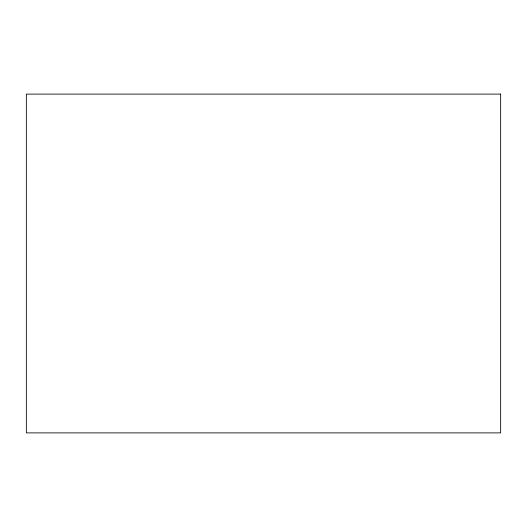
<?xml version="1.0" encoding="UTF-8"?>
<svg xmlns="http://www.w3.org/2000/svg" width="527" height="527" viewBox="0 0 527 527"><rect width="100%" height="100%" fill="white"/><g stroke="black" fill="none" stroke-linecap="round" stroke-linejoin="round"><path stroke-width="0.79" d="M500.65 94.109L26.35 94.109L26.35 432.891L500.65 432.891L500.65 94.109"/></g></svg>
